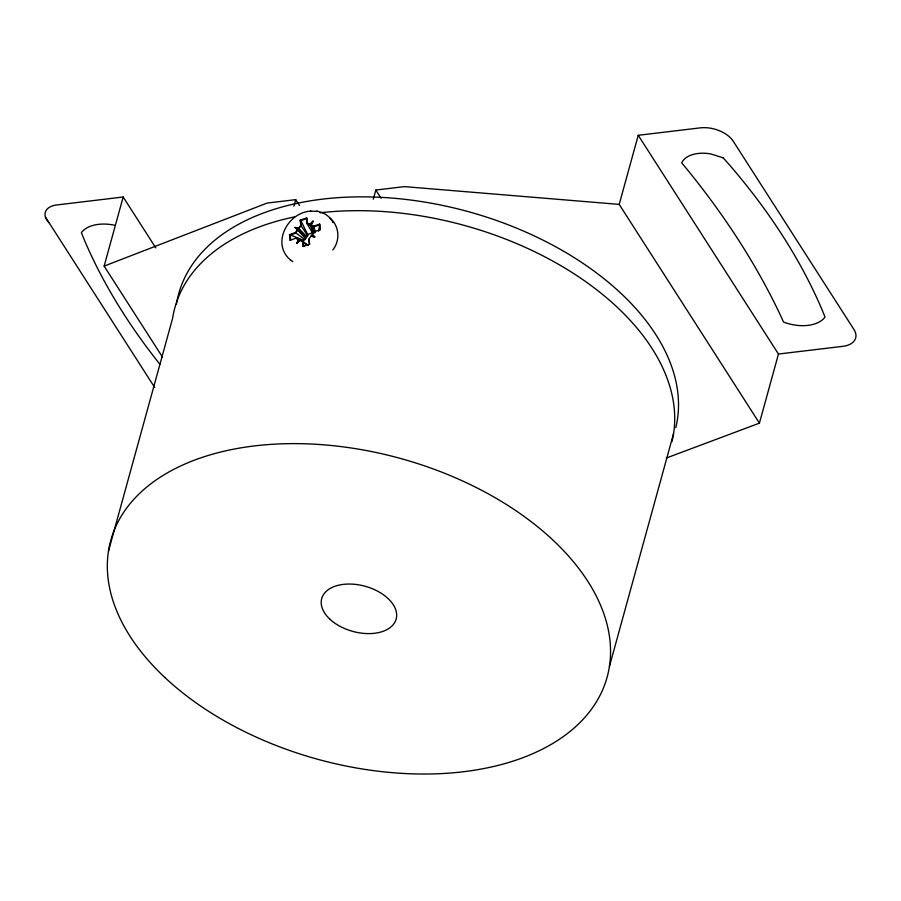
<?xml version="1.0" encoding="UTF-8"?>
<svg xmlns="http://www.w3.org/2000/svg" width="901" height="901" viewBox="0 0 901 901"><rect width="100%" height="100%" fill="white"/><g stroke="black" fill="none" stroke-linecap="round" stroke-linejoin="round"><path stroke-width="1.35" d="M318.639 231.219L319.686 224.09L313.751 226.162L311.172 224.935L313.007 221.241L309.831 224.293L313.559 233.235M306.982 236.895L299.064 228.764L295.066 227.502L298.096 229.102L305.597 237.38L307.759 235.837L307.613 234.474L312.996 232.593L313.143 233.956L307.038 223.617L306.678 217.896L300.213 220.159L300.776 225.329L298.648 228.201L295.066 227.502L305.732 238.585L304.943 239.632L303.378 240.184L289.48 234.632L295.415 232.559L297.544 229.687M162.518 357.145L104.144 266.099L123.178 197.004L56.594 204.977A20.25 12.265 15.4 0 0 49.116 222.784L154.668 387.441M108.469 551.119L172.643 318.166A257.416 155.997 15.4 0 1 294.514 216.882M293.895 206.228L295.708 199.65L267.101 203.074L104.144 266.099M373.296 199.256L375.83 190.043L404.448 186.62L619.201 204.392L759.43 423.143L666.301 458.035M619.201 204.392L638.235 135.296L700.178 127.874A25.588 15.508 15.4 0 1 733.313 141.344L853.968 329.541A22.683 13.74 15.4 0 1 842.998 346.311L778.464 354.037L638.235 135.296M609.403 666.526L673.565 433.572M759.43 423.143L778.464 354.037M306.678 217.896L307.038 223.617L309.899 224.98L310.868 224.642L313.007 221.241L309.899 224.98M314.438 232.717L311.172 224.935M319.686 224.09L320.035 229.755L319.495 224.867L313.818 226.849L310.958 225.487L313.007 221.241M307.917 245.162L300.292 239.88L296.789 243.124L298.625 239.429L301.283 240.916M332.818 249.915C340.387 240.409 339.429 226.005 330.014 218.098M307.928 245.5L300.292 239.88L296.789 243.124L299.233 239.373L296.373 238.01L290.099 240.274L289.48 234.632M300.213 220.159L301.43 225.577L298.096 229.102L295.832 233.122L290.156 235.105L290.685 239.993L290.099 240.274M308.761 239.283L309.584 244.205L308.761 239.283L311.115 236.107L314.731 236.862L312.242 234.677L312.084 235.769M320.305 229.732L314.359 231.737L311.994 234.924L314.731 236.862L311.115 236.107L314.731 236.862M296.789 243.124L300.292 239.88M302.545 241.299L303.108 246.469L303.693 246.187L303.153 241.243L299.954 240.071M306.486 218.673L300.878 220.632L307.613 234.474M303.108 246.469L309.584 244.205M310.924 211.138C287.656 212.084 270.615 244.182 290.933 260.321M316.499 211.194C323.527 211.972 329.98 216.308 333.201 222.626L332.739 221.905M310.361 211.127L317.907 211.408M300.776 225.329L307.759 235.837M307.252 223.065L309.831 224.293M298.625 239.429L296.035 238.202L299.785 240.376M305.462 244.329L306.408 244.779M290.764 260.209L292.78 261.617M304.943 239.632L295.415 232.559M295.066 227.502L298.197 229.946M298.648 228.201L299.064 228.764M45.433 217.073L49.116 222.784M375.83 190.043L381.134 198.321M295.708 199.65L299.504 205.552M123.178 197.004L155.772 247.854M314.9 232.762L310.868 224.642L310.958 225.487M315.384 231.839L313.751 226.162M305.597 237.38L305.732 238.585M303.378 240.184L303.637 242.527M299.233 239.373L299.323 240.218M176.45 304.347A257.416 155.997 15.4 0 1 457.438 208.807A257.416 155.997 15.4 0 1 675.784 427.727M319.99 212.805A257.416 155.997 15.4 0 1 574.996 274.388A257.416 155.997 15.4 0 1 671.977 441.546M114.675 225.25A34.328 20.802 15.4 0 0 81.36 232.627L84.897 241.288A801.665 485.808 15.4 0 0 159.894 364.263M723.21 157.844L710.641 153.902A30.611 18.549 15.4 0 0 681.663 162.822L687.677 170.075A1027.782 622.816 15.4 0 1 779.579 313.424L783.555 322.074A34.328 20.802 15.4 0 0 825.046 317.096L821.509 308.446A801.665 485.808 15.4 0 0 729.551 165.007L723.21 157.844M164.849 677.473A257.416 155.997 15.4 0 0 594.649 704.627A257.416 155.997 15.4 0 0 317.31 444.362A257.416 155.997 15.4 0 0 164.849 677.473M329.822 619.122A38.608 23.403 15.4 0 0 394.3 623.188A38.608 23.403 15.4 0 0 352.696 584.152A38.608 23.403 15.4 0 0 329.822 619.122"/></g></svg>
